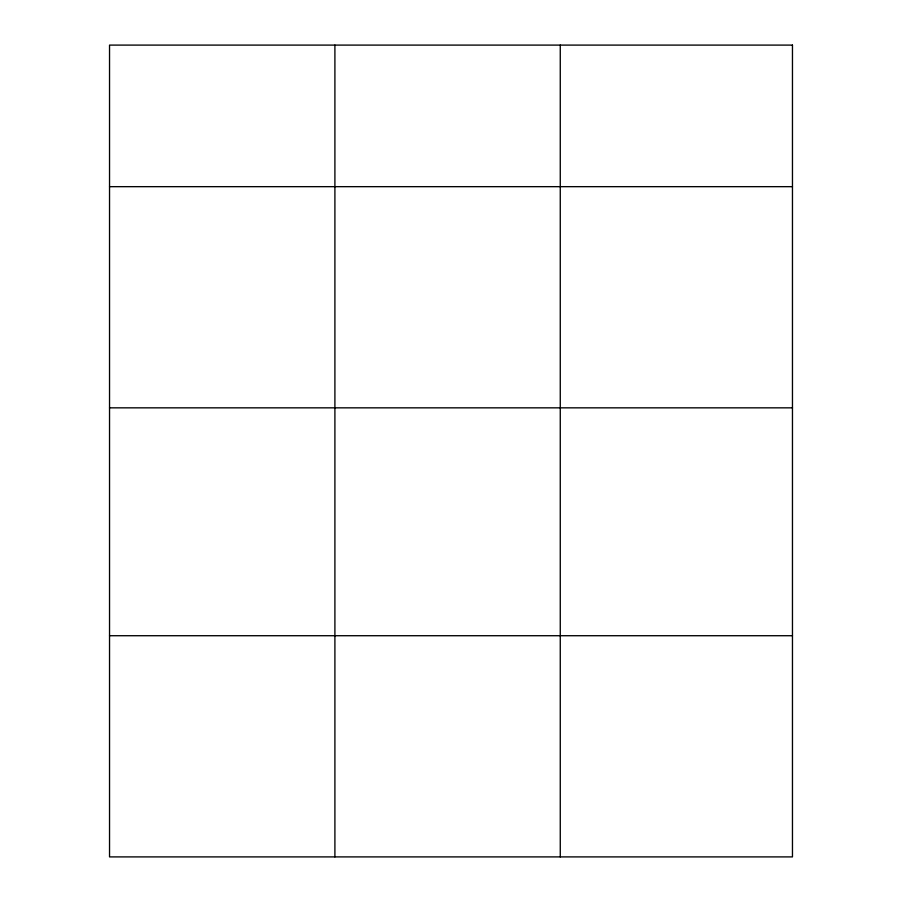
<?xml version="1.0" encoding="UTF-8"?>
<svg xmlns="http://www.w3.org/2000/svg" width="902" height="902" viewBox="0 0 902 902"><rect width="100%" height="100%" fill="white"/><g stroke="black" fill="none" stroke-linecap="round" stroke-linejoin="round"><path stroke-width="1.35" d="M109.537 186.669L792.463 186.669M109.537 407.839L792.463 407.839M109.537 635.718L792.463 635.718M560.266 45.1L560.266 856.9M334.901 45.1L334.901 856.9M792.463 45.1L109.537 45.1L109.537 856.9L792.463 856.9L792.463 45.1"/></g></svg>
